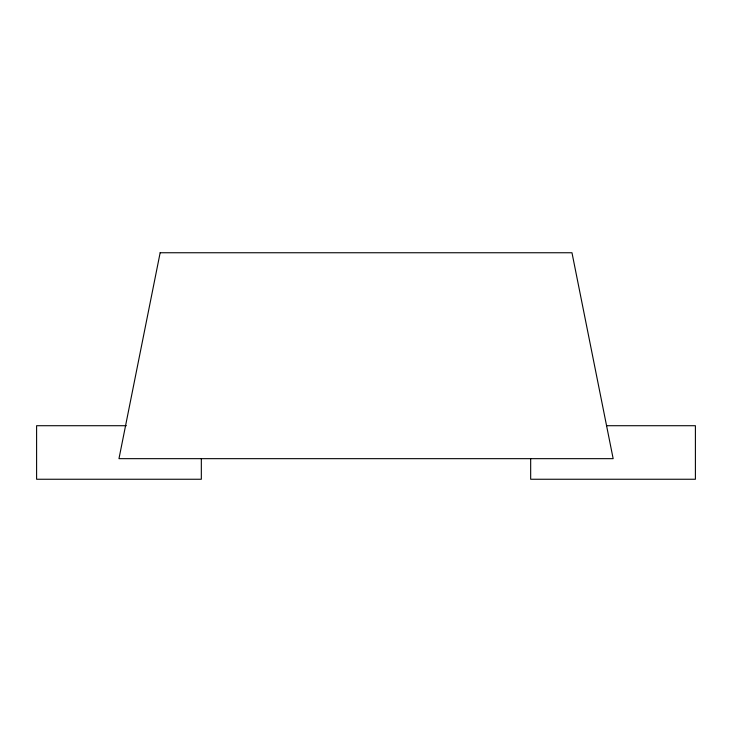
<?xml version="1.0" encoding="UTF-8"?>
<svg xmlns="http://www.w3.org/2000/svg" width="732" height="732" viewBox="0 0 732 732"><rect width="100%" height="100%" fill="white"/><g stroke="black" fill="none" stroke-linecap="round" stroke-linejoin="round"><path stroke-width="1.1" d="M126.352 425.713L36.6 425.713L36.6 479.25L201.327 479.25L201.327 458.754M606.782 425.713L695.4 425.713L695.4 479.25L530.673 479.25L530.673 458.754M160.152 252.75L118.968 458.662L613.16 458.662L571.976 252.75L160.152 252.75"/></g></svg>
